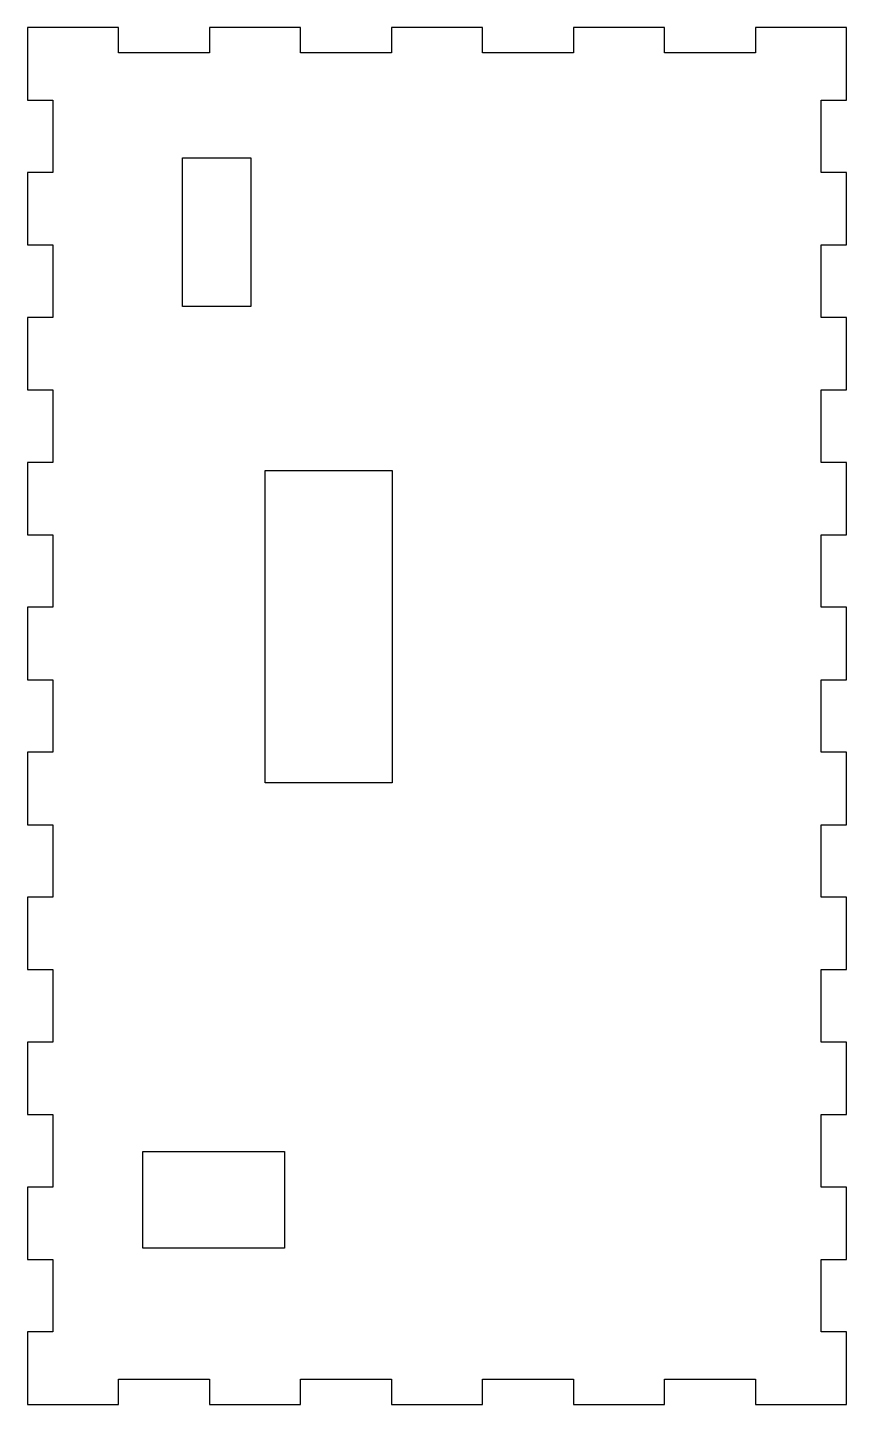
# Model space of a CAD drawing. Header units: metres. Extents: x -145 to -35, y -92 to 92.
import ezdxf

# ---------------------------------------------------------------- set-up
doc = ezdxf.new("R2010")
doc.units = ezdxf.units.M

msp = doc.modelspace()

# ---------------------------------------------------------------- linework, layer by layer
for p, q in [((-132.778, 92.5), (-145, 92.5)), ((-145, 92.5), (-145, 82.7632)), ((-132.778, 89.1), (-132.778, 92.5)), ((-108.333, 92.5), (-120.556, 92.5)), ((-120.556, 92.5), (-120.556, 89.1)), ((-108.333, 89.1), (-108.333, 92.5)), ((-83.8889, 92.5), (-96.1111, 92.5)), ((-96.1111, 92.5), (-96.1111, 89.1)), ((-83.8889, 89.1), (-83.8889, 92.5)), ((-59.4445, 92.5), (-71.6667, 92.5)), ((-71.6667, 92.5), (-71.6667, 89.1)), ((-59.4445, 89.1), (-59.4445, 92.5)), ((-35, 92.5), (-47.2222, 92.5)), ((-47.2222, 92.5), (-47.2222, 89.1)), ((-35, 82.7632), (-35, 92.5)), ((-120.556, 89.1), (-132.778, 89.1)), ((-96.1111, 89.1), (-108.333, 89.1)), ((-71.6667, 89.1), (-83.8889, 89.1)), ((-47.2222, 89.1), (-59.4445, 89.1)), ((-145, 82.7632), (-141.6, 82.7632)), ((-141.6, 82.7632), (-141.6, 73.0263)), ((-38.4, 73.0263), (-38.4, 82.7632)), ((-38.4, 82.7632), (-35, 82.7632)), ((-124.2, 55), (-124.2, 75)), ((-124.2, 75), (-115, 75)), ((-115, 75), (-115, 55)), ((-141.6, 73.0263), (-145, 73.0263)), ((-145, 73.0263), (-145, 63.2895)), ((-35, 73.0263), (-38.4, 73.0263)), ((-35, 63.2895), (-35, 73.0263)), ((-145, 63.2895), (-141.6, 63.2895)), ((-141.6, 63.2895), (-141.6, 53.5526)), ((-38.4, 53.5526), (-38.4, 63.2895)), ((-38.4, 63.2895), (-35, 63.2895)), ((-115, 55), (-124.2, 55)), ((-141.6, 53.5526), (-145, 53.5526)), ((-145, 53.5526), (-145, 43.8158)), ((-35, 53.5526), (-38.4, 53.5526)), ((-35, 43.8158), (-35, 53.5526)), ((-145, 43.8158), (-141.6, 43.8158)), ((-141.6, 43.8158), (-141.6, 34.0789)), ((-38.4, 34.0789), (-38.4, 43.8158)), ((-38.4, 43.8158), (-35, 43.8158)), ((-141.6, 34.0789), (-145, 34.0789)), ((-145, 34.0789), (-145, 24.3421)), ((-35, 34.0789), (-38.4, 34.0789)), ((-35, 24.3421), (-35, 34.0789)), ((-113.1, -9), (-113.1, 33)), ((-113.1, 33), (-96, 33)), ((-96, 33), (-96, -9)), ((-145, 24.3421), (-141.6, 24.3421)), ((-141.6, 24.3421), (-141.6, 14.6053)), ((-38.4, 14.6053), (-38.4, 24.3421)), ((-38.4, 24.3421), (-35, 24.3421)), ((-141.6, 14.6053), (-145, 14.6053)), ((-145, 14.6053), (-145, 4.86841)), ((-35, 14.6053), (-38.4, 14.6053)), ((-35, 4.86841), (-35, 14.6053)), ((-145, 4.86841), (-141.6, 4.86841)), ((-141.6, 4.86841), (-141.6, -4.86841)), ((-38.4, -4.86841), (-38.4, 4.86841)), ((-38.4, 4.86841), (-35, 4.86841)), ((-141.6, -4.86841), (-145, -4.86841)), ((-145, -4.86841), (-145, -14.6053)), ((-35, -4.86841), (-38.4, -4.86841)), ((-35, -14.6053), (-35, -4.86841)), ((-96, -9), (-113.1, -9)), ((-145, -14.6053), (-141.6, -14.6053)), ((-141.6, -14.6053), (-141.6, -24.3421)), ((-38.4, -24.3421), (-38.4, -14.6053)), ((-38.4, -14.6053), (-35, -14.6053)), ((-141.6, -24.3421), (-145, -24.3421)), ((-145, -24.3421), (-145, -34.0789)), ((-35, -24.3421), (-38.4, -24.3421)), ((-35, -34.0789), (-35, -24.3421)), ((-145, -34.0789), (-141.6, -34.0789)), ((-141.6, -34.0789), (-141.6, -43.8158)), ((-38.4, -43.8158), (-38.4, -34.0789)), ((-38.4, -34.0789), (-35, -34.0789)), ((-141.6, -43.8158), (-145, -43.8158)), ((-145, -43.8158), (-145, -53.5526)), ((-35, -43.8158), (-38.4, -43.8158)), ((-35, -53.5526), (-35, -43.8158)), ((-145, -53.5526), (-141.6, -53.5526)), ((-141.6, -53.5526), (-141.6, -63.2895)), ((-38.4, -63.2895), (-38.4, -53.5526)), ((-38.4, -53.5526), (-35, -53.5526)), ((-129.5, -71.5), (-129.5, -58.5)), ((-129.5, -58.5), (-110.5, -58.5)), ((-110.5, -58.5), (-110.5, -71.5)), ((-141.6, -63.2895), (-145, -63.2895)), ((-145, -63.2895), (-145, -73.0263)), ((-35, -63.2895), (-38.4, -63.2895)), ((-35, -73.0263), (-35, -63.2895)), ((-110.5, -71.5), (-129.5, -71.5)), ((-145, -73.0263), (-141.6, -73.0263)), ((-141.6, -73.0263), (-141.6, -82.7632)), ((-38.4, -82.7632), (-38.4, -73.0263)), ((-38.4, -73.0263), (-35, -73.0263)), ((-141.6, -82.7632), (-145, -82.7632)), ((-145, -82.7632), (-145, -92.5)), ((-35, -82.7632), (-38.4, -82.7632)), ((-35, -92.5), (-35, -82.7632)), ((-132.778, -92.5), (-132.778, -89.1)), ((-132.778, -89.1), (-120.556, -89.1)), ((-120.556, -89.1), (-120.556, -92.5)), ((-108.333, -92.5), (-108.333, -89.1)), ((-108.333, -89.1), (-96.1111, -89.1)), ((-96.1111, -89.1), (-96.1111, -92.5)), ((-83.8889, -92.5), (-83.8889, -89.1)), ((-83.8889, -89.1), (-71.6667, -89.1)), ((-71.6667, -89.1), (-71.6667, -92.5)), ((-59.4445, -92.5), (-59.4445, -89.1)), ((-59.4445, -89.1), (-47.2222, -89.1)), ((-47.2222, -89.1), (-47.2222, -92.5)), ((-145, -92.5), (-132.778, -92.5)), ((-120.556, -92.5), (-108.333, -92.5)), ((-96.1111, -92.5), (-83.8889, -92.5)), ((-71.6667, -92.5), (-59.4445, -92.5)), ((-47.2222, -92.5), (-35, -92.5))]:
    msp.add_line(p, q)

doc.saveas('drawing.dxf')
